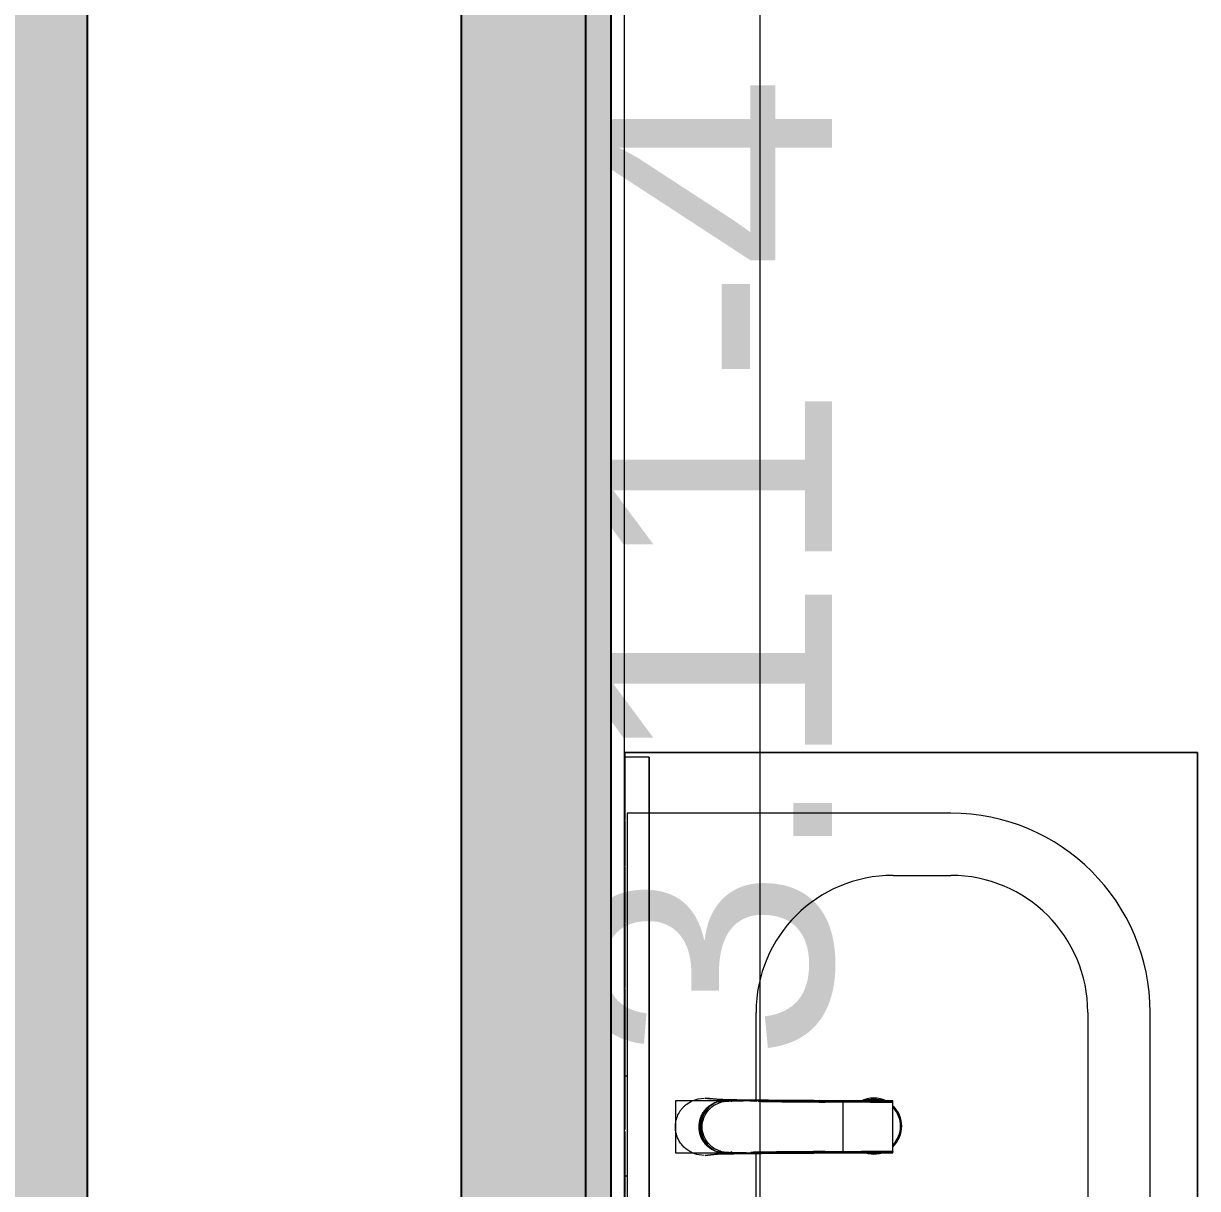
# Model space of a CAD drawing. Header units: millimetres. Extents: x 63201 to 101610, y -2505 to 12270.
# Drawn here: x 69968 to 70911, y 5680 to 6616 of the extents above; entities that cross this region are included whole.
import ezdxf

# ---------------------------------------------------------------- set-up
doc = ezdxf.new("R2010")
doc.units = ezdxf.units.MM
for name, color, linetype, lineweight in [('0-1', 7, 'Continuous', 9), ('G-ANNO-SYMB', 7, 'Continuous', 9), ('I-WALL', 7, 'Continuous', 9), ('P-SANR-FIXT', 7, 'Continuous', 9), ('P-SANR-FIXT-1', 7, 'Continuous', 13), ('Оси', 7, 'Continuous', 9)]:
    doc.layers.add(name, color=color, linetype=linetype, lineweight=lineweight)
for name, color, linetype, lineweight, true_color in [('A-WALL-1', 7, 'Continuous', 25, 0x3c3c3c), ('A-WALL-FNSH-1', 7, 'Continuous', 13, 0x3c3c3c), ('I-FURN-4', 7, 'Continuous', 9, 0xf0f0f0)]:
    doc.layers.add(name, color=color, linetype=linetype, lineweight=lineweight, true_color=true_color)
doc.styles.add('Arial_1', font='arial.ttf', dxfattribs={"height": 200})
pattern_1 = [(135, (0, 0), (-75.43415, -75.43415), [106.68, -17.78, 3.556, -17.78]), (135, (0, 75.39), (-75.43415, -75.43415), []), (50, (0, 0), (127.52922, -11.15758), [13.335, -146.685]), (355, (0, 0), (-24.66966, 133.74002), [10.668, -117.348]), (100.451, (10.63, -0.93), (102.85973, 122.58178), [11.333, -124.663]), (46.184, (0, 35.56), (189.75516, -29.43036), [20.002, -220.027]), (96.636, (15.81, 33.1), (166.1822, 173.1996), [17, -186.995]), (351.184, (0, 35.56), (166.18393, 173.1976), [16.002, -176.022]), (21, (17.78, 26.67), (106.13027, -71.58603), [13.335, -146.685]), (326, (17.78, 26.67), (43.26188, 128.93175), [10.668, -117.348]), (71.451, (26.62, 20.7), (149.39198, 57.34505), [11.333, -124.663]), (37.5, (0, 0), (2.162228, 59.188357), [3.353, -112.573, 3.353, -115.773, -117.792]), (37.5, (0, 0), (2.162228, 59.188357), [-235.052, 3.353, -114.44]), (7.5, (0, 0), (46.77386, 70.12615), [3.353, -64.567, 3.353, -109.906, -44.894]), (7.5, (0, 0), (46.77386, 70.12615), [-181.178, 3.353, -41.542]), (327.5, (-39.65, 0), (94.91367, -4.010093), [3.353, -41.097, 3.353, -135.331, -184.023]), (327.5, (-39.65, 0), (94.91367, -4.010093), [-183.134, 3.353, -180.67]), (317.5, (-57.43, 0), (103.69057, 17.79882), [3.353, -54.432, 3.353, -88.748, -130.683]), (317.5, (-57.43, 0), (103.69057, 17.79882), [-149.885, 3.353, -127.33])]

# ---------------------------------------------------------------- blocks, each defined once
blk = doc.blocks.new('зеркало круглое600д - 1_22д зеркало круглое d600-30456177-План разверток пом_3_11_ Этаж 3')
at = {"layer": 'I-FURN-4'}
for p, q in [((-300, 0), (300, 0)), ((-300, 0), (-300, -20)), ((300, -20), (300, 0)), ((-300, -20), (114.81, -20)), ((300, -20), (-300, -20)), ((114.81, -20), (212.13, -20)), ((212.13, -20), (294.24, -20)), ((294.24, -20), (300, -20))]:
    blk.add_line(p, q, dxfattribs=at)
blk = doc.blocks.new('сифон - Для раковины-30615598-План разверток пом_3_11_ Этаж 3')
at = {"layer": 'P-SANR-FIXT'}
for p, q in [((200, 40), (198.1, 40)), ((200, 40), (200, 4.44)), ((200, 2.88), (200, -40)), ((198.1, -40), (200, -40))]:
    blk.add_line(p, q, dxfattribs=at)
at = {"layer": 'P-SANR-FIXT-1'}
for radius, start, end in [(22.5, 67.21516, 113.0759), (21.5, 72, 108), (22.5, 133.73375, 180), (21.5, 136.15776, 180), (22.5, 180, 225.67648), (21.5, 180, 223.38017), (22.5, 242.03939, 297.73009), (21.5, 245.86746, 293.8296)]:
    blk.add_arc((0, 0), radius, start, end, dxfattribs=at)
blk = doc.blocks.new('смеситель для раковины - Default-30615600-План разверток пом_3_11_ Этаж 3')
at = {"layer": '0-1'}
for p, q in [((19.75, 151.64), (-19.75, 151.64)), ((-20.34, 109.99), (-20.4, 97.39)), ((19.82, 111.85), (-19.82, 111.85)), ((20.41, 97.39), (20.35, 109.99)), ((-22.83, 3.02), (-21.83, 15.59)), ((-20.75, 17.22), (-20.75, 16.69)), ((20.75, 16.69), (20.75, 17.22))]:
    blk.add_line(p, q, dxfattribs=at)
at = {"layer": '0-1', "flags": 128}
for points in [[(-19.75, 151.64), (-19.99, 151.64), (-20.18, 151.6), (-20.33, 151.54), (-20.44, 151.46), (-20.53, 151.37), (-20.59, 151.29), (-20.64, 151.21), (-20.68, 151.14), (-20.7, 151.07), (-20.72, 151.01), (-20.73, 150.96), (-20.75, 150.87), (-20.78, 150.55), (-20.81, 149.73), (-20.83, 148.73), (-20.85, 147.7), (-20.86, 146.71), (-20.87, 145.34), (-21.08, 93.15)], [(19.75, 151.64), (20, 151.63), (20.2, 151.58), (20.36, 151.51), (20.47, 151.43), (20.56, 151.35), (20.62, 151.27), (20.67, 151.19), (20.7, 151.12), (20.73, 151.06), (20.74, 151.01), (20.76, 150.96), (20.76, 150.92), (20.75, 150.62)], [(-19.81, 111.85), (-19.9, 111.84), (-19.99, 111.81), (-20.06, 111.78), (-20.11, 111.75), (-20.2, 111.66), (-20.25, 111.59), (-20.28, 111.53), (-20.3, 111.48), (-20.31, 111.44), (-20.31, 111.42), (-20.32, 111.38), (-20.32, 111.29), (-20.33, 111.17), (-20.33, 111.02), (-20.34, 110.8), (-20.34, 110.61), (-20.34, 110.3), (-20.34, 109.99)], [(12.14, -0.14), (14.4, 1.67), (18.06, 6.12), (20.43, 11.54), (21.15, 17.17), (21.17, 36.18), (21.12, 56.03), (21.01, 111.36)], [(19.82, 111.85), (19.93, 111.83), (20.01, 111.81), (20.08, 111.77), (20.18, 111.7), (20.24, 111.62), (20.27, 111.56), (20.29, 111.51), (20.3, 111.47), (20.31, 111.44), (20.32, 111.42), (20.32, 111.34), (20.33, 111.14), (20.34, 110.95), (20.34, 110.74), (20.35, 110.37), (20.35, 109.99)], [(-21.83, 15.56), (-21.7, 19.73), (-21.59, 24.38), (-21.48, 30.76), (-21.4, 37.09), (-21.29, 49.37), (-21.19, 68.79), (-21.1, 88.01)], [(-18.89, 7.61), (-20.04, 10.3), (-20.77, 13.05), (-21.14, 18.56), (-21.11, 48.65), (-21.08, 93.15)], [(21.82, 15.59), (22.06, 11.21), (22.83, 3.02)]]:
    blk.add_lwpolyline(points, dxfattribs=at)
at = {"layer": 'P-SANR-FIXT'}
for p, q in [((21.01, 151.64), (-20.99, 151.64)), ((-20.99, 151.64), (-20.99, -23)), ((21.01, -23), (21.01, 151.64)), ((-19.68, 144.03), (-19.81, 111.68)), ((19.82, 111.68), (19.68, 144.03)), ((-20.98, 19.85), (-20.82, 19.82)), ((-20.42, 21.96), (-20.82, 19.82)), ((20.83, 19.82), (20.43, 21.96)), ((20.98, 19.85), (20.83, 19.82)), ((20.9, 18.53), (20.83, 19.82)), ((19.41, 12.86), (20.41, 11.12)), ((20.9, 18.38), (21.1, 18.44)), ((22.54, 4.96), (22.94, 0.86)), ((-0.59, -2.76), (0.58, -2.76)), ((-20.99, -23), (21.01, -23))]:
    blk.add_line(p, q, dxfattribs=at)
at = {"layer": 'P-SANR-FIXT', "flags": 128}
for points in [[(-21.11, 16.92), (-21.1, 42.16), (-20.99, 67.56), (-20.78, 118.35), (-20.68, 143.74), (-20.7, 149.39), (-20.8, 150.16), (-20.87, 145.27), (-20.89, 138.92), (-21.1, 88.09)], [(-20.1, 88.13), (-20.06, 99.55), (-20.01, 110.98), (-19.96, 122.4), (-19.92, 133.82), (-19.87, 145.25)], [(19.87, 145.25), (19.9, 138.9), (19.92, 132.55), (19.95, 126.21), (19.98, 119.87)], [(21.11, 88.09), (20.9, 138.92), (20.87, 145.27), (20.8, 150.16), (20.71, 149.39), (20.68, 143.74), (20.79, 118.35), (21, 67.56), (21.1, 42.16), (21.12, 16.92)], [(19.98, 119.86), (20, 113.52), (20.03, 107.17), (20.05, 100.82), (20.08, 94.48), (20.11, 88.13)], [(-20.82, 19.82), (-20.86, 19.17), (-20.89, 18.53)], [(-21.09, 18.58), (-21.08, 18.58), (-21.07, 18.58), (-21.04, 18.57), (-21.01, 18.56), (-20.98, 18.53), (-20.94, 18.5), (-20.89, 18.48)], [(-21.09, 18.44), (-21.09, 18.03), (-21.09, 17.61), (-21.08, 17.2), (-21.08, 16.78), (-21.08, 16.37)], [(21.08, 16.37), (21.08, 16.78), (21.09, 17.2), (21.09, 17.61), (21.09, 18.03), (21.1, 18.44)], [(22.94, 0.86), (22.72, 3.2), (22.5, 5.56), (22.28, 7.91), (22.06, 10.76), (21.84, 15.17)], [(-15.91, 4.11), (-13.11, 1.63), (-9.8, -0.36), (-6.06, -1.76), (-2.05, -2.49), (2.05, -2.49), (6.06, -1.76), (9.8, -0.36), (11.15, 0.35)], [(11.47, 0.54), (13.12, 1.63), (15.91, 4.11)], [(0.57, -3.91), (0.35, -3.92), (0.12, -3.92), (-0.11, -3.92), (-0.35, -3.92), (-0.57, -3.91)]]:
    blk.add_lwpolyline(points, dxfattribs=at)
at = {"layer": 'P-SANR-FIXT'}
for centre, major_axis, ratio, start_param, end_param in [((-19.79, 109.7), (-0.5, 0.002), 0.095846, 0.017294, 1.571164), ((19.8, 109.7), (0.5, 0.002), 0.095848, 4.711795, 6.265892), ((0, 17.22), (20.75, 0), 0.98634, 3.038054, 3.141593), ((0, 17.22), (20.75, 0), 0.98634, 0, 0.103539), ((0, 17.22), (20.75, 0), 0.98634, 3.141593, 3.441377), ((0, 16.69), (20.75, 0), 0.98634, 3.141593, 3.372062), ((0, 17.22), (-20.75, 0), 0.98634, 2.841808, 3.141593), ((0, 16.69), (20.75, 0), 0.98634, 6.052716, 6.283185), ((0, 16.69), (20.75, 0), 0.98634, 3.571127, 3.769911), ((0, 17.22), (20.75, 0), 0.98634, 3.613983, 5.358408), ((0, 16.69), (20.75, 0), 0.98634, 3.994763, 4.083653), ((0, 16.69), (20.75, 0), 0.98634, 5.376246, 5.846752), ((0, 17.22), (20.75, 0), 0.98634, 5.499139, 5.804813), ((0, 16.69), (20.75, 0), 0.98634, 4.276566, 4.39823), ((0, 16.69), (20.75, 0), 0.98634, 4.430319, 4.807479), ((0, 16.69), (20.75, 0), 0.98634, 4.9338, 5.10736)]:
    blk.add_ellipse(centre, major_axis=major_axis, ratio=ratio, start_param=start_param, end_param=end_param, dxfattribs=at)
for points, knots in [([(-19.87, 145.25), (-19.87, 145.98), (-19.86, 147.42), (-19.84, 149.31), (-19.81, 150.73), (-19.78, 151.49), (-19.76, 151.64), (-19.75, 151.64)], [0, 0, 0, 0, 0.1, 0.2, 0.3, 0.4, 0.4725859, 0.4725859, 0.4725859, 0.4725859]), ([(-19.75, 151.64), (-19.75, 151.64), (-19.74, 151.6), (-19.71, 151.19), (-19.7, 150.02), (-19.68, 148.31), (-19.68, 146.25), (-19.68, 144.76), (-19.68, 144.03)], [0.4728347, 0.4728347, 0.4728347, 0.4728347, 0.5, 0.6, 0.7, 0.8, 0.9, 1, 1, 1, 1]), ([(19.68, 144.03), (19.68, 144.76), (19.68, 146.25), (19.69, 148.31), (19.7, 150.02), (19.71, 151.19), (19.73, 151.6), (19.75, 151.64), (19.75, 151.64)], [0, 0, 0, 0, 0.1, 0.2, 0.3, 0.4, 0.5, 0.5274121, 0.5274121, 0.5274121, 0.5274121]), ([(19.75, 151.64), (19.76, 151.64), (19.77, 151.49), (19.81, 150.73), (19.84, 149.31), (19.86, 147.42), (19.87, 145.98), (19.87, 145.25)], [0.5275209, 0.5275209, 0.5275209, 0.5275209, 0.6, 0.7, 0.8, 0.9, 1, 1, 1, 1]), ([(-19.82, 111.84), (-19.81, 111.84), (-19.8, 111.7), (-19.79, 110.93), (-19.79, 110.07), (-19.79, 109.65)], [0.4695548, 0.4695548, 0.4695548, 0.4695548, 0.6, 0.8, 1, 1, 1, 1]), ([(19.8, 109.65), (19.79, 110.07), (19.79, 110.93), (19.8, 111.7), (19.81, 111.84), (19.82, 111.84)], [0, 0, 0, 0, 0.2, 0.4, 0.5304748, 0.5304748, 0.5304748, 0.5304748]), ([(-20.4, 97.39), (-20.43, 91.15), (-20.48, 81.85), (-20.57, 69.67), (-20.65, 59.98), (-20.72, 52.6), (-20.78, 47.39), (-20.81, 45.24), (-20.83, 43.53), (-20.85, 41.84), (-20.88, 39.76), (-20.91, 37.68), (-20.93, 36.21), (-20.94, 35.36), (-20.96, 34.1), (-20.98, 32.64), (-21, 30.96), (-21.02, 29.67), (-21.03, 28.58), (-21.04, 27.69), (-21.04, 26.78), (-21.05, 25.64), (-21.07, 22.85), (-21.09, 20.44), (-21.09, 18.44)], [0, 0, 0, 0, 0.222222, 0.333333, 0.444444, 0.583333, 0.618056, 0.652778, 0.670139, 0.6875, 0.722222, 0.756944, 0.774306, 0.782986, 0.791667, 0.826389, 0.84375, 0.861111, 0.878472, 0.887153, 0.895833, 0.913194, 0.930556, 1, 1, 1, 1]), ([(-20.53, 43.61), (-20.51, 44.1), (-20.49, 44.9), (-20.46, 45.88), (-20.44, 46.54), (-20.4, 47.05), (-20.37, 47.55), (-20.34, 48.21), (-20.29, 49.32), (-20.26, 50.84), (-20.27, 52.69), (-20.28, 54.77), (-20.25, 57.12), (-20.2, 60.47), (-20.11, 67), (-20.02, 78.44), (-19.92, 90.5), (-19.9, 97.43)], [0.3665203, 0.3665203, 0.3665203, 0.3665203, 0.3928571, 0.4107143, 0.4196429, 0.4285714, 0.4375, 0.4464286, 0.4642857, 0.5, 0.5357143, 0.5714286, 0.6071429, 0.6428571, 0.7142857, 0.8571429, 1, 1, 1, 1]), ([(19.91, 97.43), (19.92, 90.5), (20.03, 78.43), (20.12, 66.89), (20.21, 60.34), (20.25, 56.99), (20.28, 54.63), (20.28, 52.56), (20.29, 50.71), (20.32, 49.19), (20.36, 48.08), (20.39, 47.43), (20.41, 46.92), (20.43, 46.42), (20.44, 45.76), (20.43, 44.62), (20.38, 43.01), (20.4, 41.31), (20.48, 40.01), (20.54, 39.24), (20.61, 38.49), (20.66, 37.9), (20.7, 37.51)], [0, 0, 0, 0, 0.1428571, 0.2857143, 0.3571429, 0.3928571, 0.4285714, 0.4642857, 0.5, 0.5357143, 0.5535714, 0.5625, 0.5714286, 0.5803571, 0.5892857, 0.6071429, 0.6428571, 0.6785714, 0.6964286, 0.7053571, 0.7142857, 0.7301718, 0.7301718, 0.7301718, 0.7301718]), ([(21.1, 18.44), (21.1, 19.24), (21.09, 20.82), (21.08, 23.12), (21.06, 25), (21.05, 26.47), (21.04, 27.56), (21.03, 28.63), (21.02, 30.02), (20.99, 31.72), (20.97, 33.39), (20.95, 34.57), (20.95, 35.24), (20.94, 35.75), (20.93, 36.25), (20.92, 36.92), (20.91, 38.1), (20.89, 39.76), (20.86, 41.43), (20.85, 42.77), (20.83, 44.13), (20.81, 45.84), (20.77, 48.6), (20.72, 53.5), (20.64, 60.73), (20.58, 68.92), (20.52, 76.52), (20.46, 85.73), (20.43, 92.71), (20.41, 97.39)], [0, 0, 0, 0, 0.027778, 0.055556, 0.083333, 0.097222, 0.111111, 0.125, 0.138889, 0.166667, 0.194444, 0.208333, 0.215278, 0.222222, 0.229167, 0.236111, 0.25, 0.277778, 0.305556, 0.319444, 0.333333, 0.361111, 0.388889, 0.444444, 0.555556, 0.666667, 0.75, 0.833333, 1, 1, 1, 1]), ([(-21.1, 88.09), (-21.11, 85.73), (-21.12, 82.19), (-21.14, 77.47), (-21.16, 73.93), (-21.17, 70.39), (-21.18, 66.83), (-21.2, 63.88), (-21.21, 61.54), (-21.22, 59.78), (-21.23, 58.03), (-21.24, 55.69), (-21.26, 52.78), (-21.28, 49.31), (-21.31, 45.95), (-21.34, 42.65), (-21.37, 39.38), (-21.4, 36.21), (-21.45, 32.23), (-21.53, 27.55), (-21.65, 20.91), (-21.76, 17.18), (-21.84, 15.17)], [0, 0, 0, 0, 0.083333, 0.125, 0.166667, 0.208333, 0.25, 0.291667, 0.3125, 0.333333, 0.354167, 0.375, 0.416667, 0.458333, 0.5, 0.541667, 0.583333, 0.625, 0.666667, 0.75, 0.833333, 1, 1, 1, 1]), ([(20.1, 88.13), (20.15, 88.21), (20.24, 88.29), (20.38, 88.23), (20.49, 88.04), (20.59, 87.78), (20.68, 87.52), (20.75, 87.28), (20.82, 87.1), (20.88, 86.96), (20.92, 86.81), (20.94, 86.74)], [0, 0, 0, 0, 0.1, 0.19375, 0.25, 0.3, 0.35, 0.4, 0.45, 0.525, 0.575, 0.575, 0.575, 0.575]), ([(21.84, 15.17), (21.79, 16.45), (21.7, 19.44), (21.59, 24.24), (21.52, 28.21), (21.48, 30.59), (21.46, 32.41), (21.43, 34.13), (21.41, 35.81), (21.39, 37.32), (21.38, 38.67), (21.37, 39.8), (21.36, 40.97), (21.34, 42.56), (21.32, 44.65), (21.3, 47.53), (21.27, 50.91), (21.25, 55.13), (21.22, 59.99), (21.2, 65.07), (21.18, 69.92), (21.16, 74.48), (21.13, 80.6), (21.12, 85.1), (21.11, 88.09)], [0, 0, 0, 0, 0.142857, 0.285714, 0.357143, 0.392857, 0.428571, 0.464286, 0.5, 0.535714, 0.553571, 0.571429, 0.589286, 0.607143, 0.642857, 0.678571, 0.714286, 0.75, 0.785714, 0.821429, 0.857143, 0.892857, 0.928571, 1, 1, 1, 1]), ([(-20.98, 19.85), (-20.97, 20.55), (-20.95, 21.92), (-20.9, 23.94), (-20.88, 25.63), (-20.87, 26.85), (-20.87, 27.56), (-20.87, 28.1), (-20.88, 28.66), (-20.9, 29.44), (-20.96, 30.88), (-21.05, 33.14), (-21.04, 35.54), (-20.95, 37.4), (-20.86, 38.48), (-20.79, 39.28), (-20.73, 39.9), (-20.7, 40.31), (-20.69, 40.53)], [0, 0, 0, 0, 0.0357143, 0.0714286, 0.1071429, 0.125, 0.1339286, 0.1428571, 0.1517857, 0.1607143, 0.1785714, 0.2142857, 0.25, 0.2678571, 0.2857143, 0.2946429, 0.3035714, 0.313895, 0.313895, 0.313895, 0.313895]), ([(20.89, 33.88), (20.9, 33.64), (20.92, 32.46), (20.91, 30.87), (20.88, 29.22), (20.87, 28.26), (20.88, 27.54), (20.89, 26.83), (20.9, 25.61), (20.93, 23.91), (20.96, 21.9), (20.98, 20.54), (20.98, 19.85)], [0.7766981, 0.7766981, 0.7766981, 0.7766981, 0.7857143, 0.8214286, 0.8392857, 0.8571429, 0.8660714, 0.875, 0.8928571, 0.9285714, 0.9642857, 1, 1, 1, 1]), ([(-20.98, 19.85), (-21.01, 19.71), (-21.04, 19.49), (-21.07, 19.2), (-21.08, 18.92), (-21.09, 18.7), (-21.09, 18.56)], [0, 0, 0, 0, 0.333333, 0.5, 0.666667, 1, 1, 1, 1]), ([(-21.84, 15.17), (-21.9, 13.9), (-21.99, 12.13), (-22.11, 10.1), (-22.2, 8.71), (-22.29, 7.55), (-22.38, 6.59), (-22.48, 5.72), (-22.57, 4.79), (-22.66, 3.79), (-22.78, 2.49), (-22.87, 1.51), (-22.93, 0.86)], [0, 0, 0, 0, 0.166667, 0.25, 0.333333, 0.416667, 0.5, 0.583333, 0.666667, 0.75, 0.833333, 1, 1, 1, 1]), ([(-0.57, -3.91), (-1.64, -3.88), (-3.79, -3.66), (-6.99, -2.84), (-10, -1.54), (-12.76, 0.19), (-15.19, 2.33), (-17.27, 4.8), (-18.68, 7.09), (-19.58, 9.05), (-20.14, 10.57), (-20.58, 12.14), (-21, 14.26), (-21.12, 15.87), (-21.11, 16.92)], [0, 0, 0, 0, 0.1, 0.2, 0.3, 0.4, 0.5, 0.6, 0.7, 0.75, 0.8, 0.85, 0.9, 1, 1, 1, 1]), ([(-21.08, 16.37), (-21.06, 14.26), (-20.45, 11.07), (-18.75, 7.65), (-17.51, 5.81), (-16.45, 4.49), (-15.24, 3.24), (-13.91, 2.08), (-12.46, 1.02), (-10.9, 0.08), (-9.25, -0.75), (-6.91, -1.67), (-3.84, -2.45), (0, -2.77), (3.84, -2.45), (6.92, -1.67), (8.96, -0.86), (10.08, -0.33), (10.89, 0.09), (11.68, 0.55), (12.69, 1.18), (13.89, 2.04), (14.99, 2.99), (15.83, 3.83), (16.43, 4.49), (17.01, 5.2), (17.75, 6.22), (18.59, 7.58), (19.28, 8.99), (19.68, 9.94), (19.88, 10.47), (20.02, 10.86), (20.16, 11.24), (20.32, 11.74), (20.57, 12.6), (20.83, 13.79), (21.02, 15.14), (21.07, 15.97), (21.08, 16.37)], [0, 0, 0, 0, 0.111111, 0.166667, 0.194444, 0.222222, 0.25, 0.277778, 0.305556, 0.333333, 0.361111, 0.388889, 0.444444, 0.5, 0.555556, 0.611111, 0.638889, 0.652778, 0.666667, 0.680556, 0.694444, 0.722222, 0.75, 0.763889, 0.777778, 0.791667, 0.805556, 0.833333, 0.861111, 0.875, 0.881944, 0.888889, 0.895833, 0.902778, 0.916667, 0.944444, 0.972222, 1, 1, 1, 1]), ([(-20.79, 14.62), (-20.74, 14.12), (-20.56, 12.86), (-20.22, 11.62), (-19.97, 10.89)], [0, 0, 0, 0, 0.4, 1, 1, 1, 1]), ([(-19.97, 10.89), (-19.61, 9.8), (-18.54, 7.41), (-16.95, 5.23), (-15.91, 4.11)], [0, 0, 0, 0, 0.444444, 1, 1, 1, 1]), ([(21.11, 16.92), (21.11, 15.87), (20.95, 13.73), (20.2, 10.56), (18.96, 7.55), (16.7, 3.87), (12.93, 0.01), (7.07, -3.08), (2.7, -3.85), (0.57, -3.91)], [0, 0, 0, 0, 0.1, 0.2, 0.3, 0.4, 0.6, 0.8, 1, 1, 1, 1]), ([(15.91, 4.11), (16.75, 5.01), (18.4, 7.16), (19.52, 9.53), (19.98, 10.88)], [0, 0, 0, 0, 0.444444, 1, 1, 1, 1]), ([(19.98, 10.88), (20.16, 11.43), (20.52, 12.66), (20.72, 13.92), (20.79, 14.62)], [0, 0, 0, 0, 0.444444, 1, 1, 1, 1]), ([(22.94, 0.26), (22.92, -2.53), (22.27, -6.44), (20, -11.37), (17.73, -14.71), (14.88, -17.59), (11.61, -19.96), (7.94, -21.67), (4.51, -22.63), (1.54, -22.99), (-1.88, -23.03), (-5.96, -22.39), (-10, -20.8), (-12.81, -19.1), (-14.83, -17.55), (-16.68, -15.79), (-18.8, -13.28), (-21.89, -8.06), (-22.92, -3.23), (-22.94, 0.26)], [0, 0, 0, 0, 0.111111, 0.166667, 0.222222, 0.277778, 0.333333, 0.388889, 0.444444, 0.479167, 0.513889, 0.583333, 0.652778, 0.6875, 0.722222, 0.756944, 0.791667, 0.861111, 1, 1, 1, 1]), ([(-0.58, -3.91), (-0.57, -3.88), (-0.56, -3.75), (-0.56, -3.45), (-0.56, -3.14), (-0.58, -2.9), (-0.59, -2.76)], [0, 0, 0, 0, 0.363636, 0.545455, 0.727273, 1, 1, 1, 1]), ([(0.58, -3.91), (0.6, -3.88), (0.62, -3.75), (0.62, -3.45), (0.61, -3.14), (0.6, -2.9), (0.58, -2.76)], [0, 0, 0, 0, 0.363636, 0.545455, 0.727273, 1, 1, 1, 1])]:
    blk.add_open_spline(points, degree=3, knots=knots, dxfattribs=at)
for points in [[(-19.82, 111.8), (-19.82, 111.83), (-19.82, 111.85), (-19.82, 111.84)], [(19.82, 111.84), (19.82, 111.85), (19.82, 111.83), (19.82, 111.8)], [(-20.1, 88.13), (-20.37, 88.17), (-20.62, 88.18), (-20.81, 88.18)], [(-20.05, 85.73), (-20.07, 86.53), (-20.09, 87.33), (-20.1, 88.13)], [(20.11, 88.13), (20.1, 87.34), (20.08, 86.54), (20.05, 85.74)], [(-21.22, 19.52), (-20.96, 20.47), (-20.63, 21.4), (-20.22, 22.31)], [(-20.44, 22.54), (-20.68, 21.66), (-20.86, 20.76), (-20.98, 19.85)], [(20.71, 19.9), (20.72, 17.45), (19.91, 12.55), (16.34, 6.01), (10.74, 1.06), (3.75, -1.63), (-3.75, -1.63), (-10.74, 1.06), (-16.34, 6.01), (-19.91, 12.55), (-20.71, 17.45), (-20.7, 19.9)], [(20.22, 22.31), (21.23, 20.06), (21.8, 17.63), (21.84, 15.17)], [(20.98, 19.85), (20.86, 20.76), (20.68, 21.66), (20.44, 22.53)], [(21.1, 18.49), (21.1, 18.56), (21.09, 18.72), (21.09, 18.94), (21.07, 19.17), (21.06, 19.4), (21.03, 19.63), (21, 19.78), (20.99, 19.85)], [(-21.84, 15.17), (-21.82, 16.4), (-21.67, 17.62), (-21.39, 18.82)], [(-20.89, 18.38), (-20.99, 18.37), (-21.09, 18.42), (-21.09, 18.48)], [(-20.89, 18.33), (-20.88, 17.71), (-20.88, 16.47), (-20.84, 15.24), (-20.79, 14.62)], [(-20.42, 11.11), (-20.11, 11.71), (-19.78, 12.29), (-19.42, 12.86)], [(20.79, 14.62), (20.85, 15.25), (20.89, 16.5), (20.88, 17.75), (20.9, 18.38)], [(21.1, 18.54), (21.09, 18.52), (21, 18.51), (20.9, 18.53)], [(-22.93, 0.86), (-22.94, 2.22), (-22.81, 3.58), (-22.56, 4.92)], [(-3.04, -2.55), (-2.24, -2.67), (-1.42, -2.74), (-0.59, -2.76)]]:
    blk.add_open_spline(points, degree=3, dxfattribs=at)
blk = doc.blocks.new('Мебель_универсальная - 1_250-31405634-План разверток пом_3_11_ Этаж 3')
at = {"layer": 'I-FURN-4'}
for p, q in [((300, 230), (-300, 230)), ((-300, 230), (-300, -230)), ((-300, -230), (-300, 230)), ((-300, 230), (300, 230)), ((300, -210.27), (300, 230)), ((300, 230), (300, -210.27)), ((300, -230), (300, -210.27)), ((300, -210.27), (300, -230)), ((-300, -230), (-296.3, -230)), ((-296.3, -230), (-300, -230)), ((-296.3, -230), (-290.61, -230)), ((-290.61, -230), (-296.3, -230)), ((-290.38, -230), (-273.54, -230)), ((-273.54, -230), (-290.38, -230)), ((-273.17, -230), (-245.82, -230)), ((-245.82, -230), (-273.17, -230)), ((-245.32, -230), (-208.51, -230)), ((-208.51, -230), (-245.32, -230)), ((-207.9, -230), (-163.05, -230)), ((-163.05, -230), (-207.9, -230)), ((-162.36, -230), (-111.18, -230)), ((-111.18, -230), (-162.36, -230)), ((-110.43, -230), (2.85, -230)), ((-40, -230), (-110.43, -230)), ((4.4, -230), (117.68, -230)), ((117.68, -230), (40, -230)), ((118.43, -230), (169.61, -230)), ((169.61, -230), (118.43, -230)), ((170.3, -230), (215.15, -230)), ((215.15, -230), (170.3, -230)), ((215.76, -230), (252.57, -230)), ((252.57, -230), (215.76, -230)), ((253.07, -230), (280.42, -230)), ((280.42, -230), (253.07, -230)), ((280.79, -230), (297.63, -230)), ((297.63, -230), (280.79, -230)), ((297.86, -230), (300, -230)), ((300, -230), (297.86, -230))]:
    blk.add_line(p, q, dxfattribs=at)
blk = doc.blocks.new('Раковина SE09 - гибкая подводка_ 640х550х165 PN6_3_ ХВ_ГВ накидная гайка BP DN15_ К-гл_кон_ П DN 50-V12-План разверток пом_3_11_ Этаж 3')
at = {"layer": 'P-SANR-FIXT'}
for p, q in [((80, 420), (-95, 420)), ((-95, 370), (80, 370)), ((-255, 260), (-255, 17.83)), ((-205, 213.56), (-205, 260)), ((190, 260), (190, 213.56)), ((240, 17.83), (240, 260)), ((-23.16, 103.56), (-95, 103.56)), ((80, 103.56), (17.05, 103.56)), ((-255, 17.83), (-255, 0)), ((240, 0), (240, 17.83)), ((-255, 0), (240, 0))]:
    blk.add_line(p, q, dxfattribs=at)
for centre, radius, start, end in [((-95, 260), 160, 90, 180), ((80, 260), 160, 360, 90), ((-95, 260), 110, 90, 180), ((80, 260), 110, 360, 90), ((-95, 213.56), 110, 180, 270), ((80, 213.56), 110, 270, 360)]:
    blk.add_arc(centre, radius, start, end, dxfattribs=at)

msp = doc.modelspace()

# ---------------------------------------------------------------- hatches: boundary and pattern name
at = {"layer": 'I-WALL'}
h = msp.add_hatch(dxfattribs=at)
h.set_pattern_fill('FP_4', color=256, style=0, pattern_type=2)
h.set_pattern_definition(pattern_1)
h.paths.add_polyline_path([(70020, 3980), (70020, 7680), (69940, 7680), (69940, 3980)])
h = msp.add_hatch(dxfattribs=at)
h.set_pattern_fill('FP_4', color=256, style=0, pattern_type=2)
h.set_pattern_definition(pattern_1)
h.paths.add_polyline_path([(70420, 3980), (70420, 7680), (70320, 7680), (70320, 3980)])
h = msp.add_hatch(dxfattribs=at)
h.set_pattern_fill('FP_10', color=256, style=0, pattern_type=2)
h.set_pattern_definition([(0, (0, 0), (121.92, 30.48), [10.058, -81.382, 10.058, -81.382, -487.68]), (0, (0, 0), (121.92, 30.48), [-182.88, 10.058, -172.822, 10.058, -81.382, -213.36]), (0, (0, 0), (121.92, 30.48), [-457.2, 10.058, -50.902, 10.058, -142.342]), (120, (45.72, 15.24), (-87.356454, 90.345817), [10.058, -81.382, 10.058, -81.382, -487.68]), (120, (45.72, 15.24), (-87.356454, 90.345817), [-182.88, 10.058, -172.822, 10.058, -81.382, -213.36]), (120, (45.72, 15.24), (-87.356454, 90.345817), [-457.2, 10.058, -50.902, 10.058, -142.342]), (240, (60.96, 76.2), (-34.563546, -120.825817), [10.058, -81.382, 10.058, -81.382, -487.68]), (240, (60.96, 76.2), (-34.563546, -120.825817), [-182.88, 10.058, -172.822, 10.058, -81.382, -213.36]), (240, (60.96, 76.2), (-34.563546, -120.825817), [-457.2, 10.058, -50.902, 10.058, -142.342])])
h.paths.add_polyline_path([(70420, 3740), (70440, 3740), (70440, 7680), (70420, 7680), (70420, 3760)])

# ---------------------------------------------------------------- linework, layer by layer
at = {"layer": 'A-WALL-1'}
for p, q in [((70020, 3980), (70020, 7680)), ((70320, 7680), (70320, 3980)), ((70420, 3980), (70420, 7680)), ((70440, 7660), (70440, 3740))]:
    msp.add_line(p, q, dxfattribs=at)
at = {"layer": 'A-WALL-FNSH-1'}
msp.add_line((70451, 3740), (70451, 7649), dxfattribs=at)
at = {"layer": 'Оси'}
msp.add_line((70560, 5290), (70560, 7790), dxfattribs=at)

# ---------------------------------------------------------------- block references
at = {"layer": 'I-FURN-4'}
for name, p, rotation in [('зеркало круглое600д - 1_22д зеркало круглое d600-30456177-План разверток пом_3_11_ Этаж 3', (70451, 5726.91), 89.9999999999999), ('Мебель_универсальная - 1_250-31405634-План разверток пом_3_11_ Этаж 3', (70681.27, 5730.54), 270.0000000000001)]:
    msp.add_blockref(name, p, dxfattribs=dict(at, rotation=rotation))
at = {"layer": 'P-SANR-FIXT'}
for name, p, rotation in [('Раковина SE09 - гибкая подводка_ 640х550х165 PN6_3_ ХВ_ГВ накидная гайка BP DN15_ К-гл_кон_ П DN 50-V12-План разверток пом_3_11_ Этаж 3', (70453.17, 5726.91), 269.9999999999999), ('сифон - Для раковины-30615598-План разверток пом_3_11_ Этаж 3', (70651.27, 5730.54), 180), ('смеситель для раковины - Default-30615600-План разверток пом_3_11_ Этаж 3', (70514.95, 5729.98), 269.9999999999996)]:
    msp.add_blockref(name, p, dxfattribs=dict(at, rotation=rotation))

# ---------------------------------------------------------------- texts
at = {"layer": 'G-ANNO-SYMB', "insert": (70417.64, 5705.01), "char_height": 200, "width": 1074.2612, "attachment_point": 1, "rotation": 90, "style": 'Arial_1'}
msp.add_mtext(' 3.11-4', dxfattribs=at)

doc.saveas('drawing.dxf')
